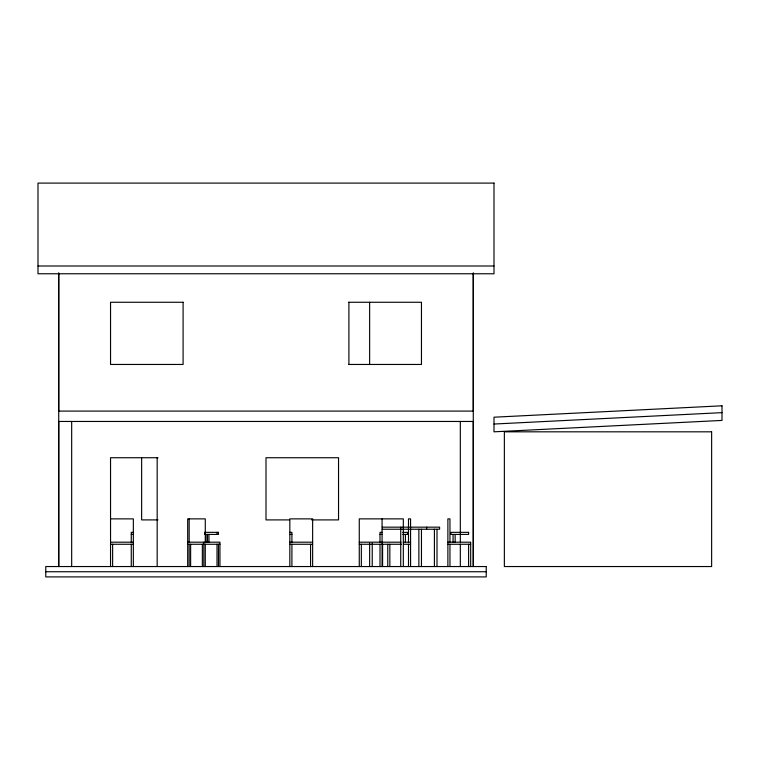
<?xml version="1.0" encoding="UTF-8"?>
<svg xmlns="http://www.w3.org/2000/svg" width="760" height="760" viewBox="0 0 760 760"><rect width="100%" height="100%" fill="white"/><g stroke="black" fill="none" stroke-linecap="round" stroke-linejoin="round"><path stroke-width="1.14" d="M494 424.042L722 412.642M38 266L494 266M348.574 302.271L421.458 302.271L421.458 364.458L348.574 364.458M158.013 457.729L110.542 457.729L110.542 566.542M110.542 518.871L133.342 518.871L133.342 566.542M158.013 519.906L141.636 519.906L141.636 457.729M289.398 519.906L266 519.906L266 457.729L338.542 457.729L338.542 519.906L311.638 519.906M382.233 527.164L439.594 527.164L439.594 529.236L382.233 529.236M133.342 532.342L131.271 532.342L131.271 542.193M289.835 532.342L291.906 532.342L291.906 542.193M382.071 532.342L380 532.342L380 542.193M402.762 532.342L407.464 532.342L407.464 534.422L402.762 534.422M131.271 534.422L133.342 534.422M289.835 534.422L291.906 534.422M380 534.422L382.071 534.422M110.542 542.193L133.342 542.193M187.691 542.193L219.944 542.193L219.944 566.542M289.835 542.193L312.635 542.193M359.271 542.193L401.042 542.193M403.322 542.193L410.571 542.193M447.877 542.193L470.677 542.193L470.677 566.542M110.542 544.264L133.342 544.264M187.691 544.264L219.944 544.264M289.835 544.264L312.635 544.264M359.271 544.264L401.451 544.264M403.731 544.264L410.571 544.264M447.877 544.264L470.677 544.264M45.771 571.729L486.229 571.729M468.606 544.264L468.606 566.542M460.322 421.458L460.322 541.775M460.322 544.131L460.322 566.542M455.135 534.422L455.135 542.193M453.065 534.422L453.065 542.193M449.958 542.193L449.958 518.871L447.877 518.871L447.877 566.542M449.958 544.264L449.958 566.542M437 529.236L437 566.542M434.406 529.236L434.406 566.542M426.635 527.164L426.635 529.236M421.458 529.236L421.458 566.542M418.865 529.236L418.865 566.542M410.571 566.542L410.571 518.871L408.5 518.871L408.5 542.193M408.5 544.264L408.5 566.542M405.394 534.422L405.394 542.193M403.322 566.542L403.322 518.871L359.271 518.871L359.271 566.542M400.729 527.164L400.729 566.542M389.842 544.264L389.842 566.542M387.771 544.264L387.771 566.542M382.594 544.264L382.594 566.542M382.071 518.871L382.071 566.542M380 544.264L380 566.542M372.229 543.229L372.229 566.542M369.635 302.271L369.635 364.458M369.635 543.229L369.635 566.542M361.342 544.264L361.342 566.542M348.906 302.271L348.906 364.458M312.635 566.542L312.635 518.871L289.835 518.871L289.835 566.542M310.565 544.264L310.565 566.542M291.906 544.264L291.906 566.542M218.471 544.264L218.471 566.542M217.008 532.342L217.008 534.422M217.008 544.264L217.008 566.542M208.952 534.422L208.952 542.193M207.48 534.422L207.48 542.193M206.017 534.422L206.017 542.193M205.285 542.193L205.285 518.871L187.691 518.871L187.691 566.542M205.285 544.264L205.285 566.542M203.822 542.193L203.822 566.542M202.35 544.264L202.35 566.542M190.627 544.264L190.627 566.542M189.164 518.871L189.164 542.193M189.164 544.264L189.164 566.542M157.177 457.729L157.177 566.542M131.271 544.264L131.271 566.542M112.622 544.264L112.622 566.542M71.677 421.458L71.677 566.542M58.729 421.458L58.729 566.542L58.729 273.077L58.729 411.094L473.271 411.094L473.271 273.077L473.271 566.542L473.271 421.458L58.729 421.458M722 405.802L494 417.202L494 431.822L722 420.423L722 405.802M494 183.093L38 183.093L38 273.771L494 273.771L494 183.093M183.093 302.271L110.542 302.271L110.542 364.458L183.093 364.458L183.093 302.271M711.635 431.822L504.364 431.822L504.364 566.542L711.635 566.542L711.635 431.822M218.471 532.342L204.554 532.342L204.554 534.422L218.471 534.422L218.471 532.342M468.606 532.342L450.993 532.342L450.993 534.422L468.606 534.422L468.606 532.342M486.229 566.542L45.771 566.542L45.771 576.906L486.229 576.906L486.229 566.542"/></g></svg>
